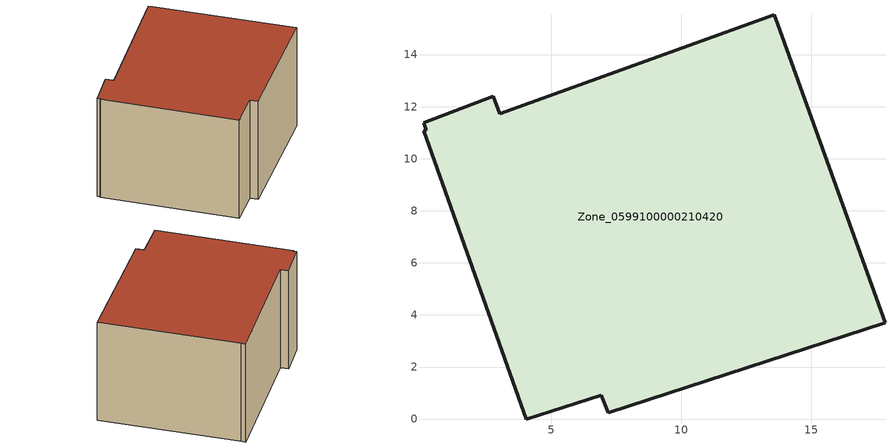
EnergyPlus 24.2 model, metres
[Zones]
Zone_0599100000210420
 floor ground (C_G): 13.57,15.52 13.71,15.16 17.82,3.7 7.2,0.25 6.93,0.92 4.04,0 0.1,11.07 0.21,11.1 0.1,11.39 2.78,12.4 3.02,11.72 z0
 wall outside (C_F): 6.93,0.92 7.2,0.25 17.82,3.7 13.71,15.16 13.57,15.52 3.02,11.72 2.78,12.4 0.1,11.39 0.21,11.1 0.1,11.07 4.04,0 6.93,0.92 z0:9.67
 roof outside (C_R): 0.21,11.1 0.1,11.07 4.04,0 6.93,0.92 7.2,0.25 17.82,3.7 13.71,15.16 13.57,15.52 3.02,11.72 2.78,12.4 0.1,11.39 z9.67
[BUILDING]
Pand.0599100000210420: North Axis=0; Terrain=City; Loads Convergence Tolerance Value=0.04; Temperature Convergence Tolerance Value=0.4; Solar Distribution=FullExterior; Maximum Number of Warmup Days=25; Minimum Number of Warmup Days=1
[Site:Location]
Rotterdam.The.Hague.AP_ZH_NLD Design_Conditions: Latitude=51.96; Longitude=4.45; Time Zone=1; Elevation=-4.5
[SITE:GROUNDTEMPERATURE:BUILDINGSURFACE]
18, 18, 18, 18, 18, 18, 18, 18, 18, 18, 18, 18
[MATERIAL] Thermal Absorptance=0.9; Solar Absorptance=0.7; Visible Absorptance=0.7
Name | Roughness | Thickness | Conductivity | Density | Specific Heat
G.TI.1946 | MediumSmooth | 0.15 | 1 | 540 | 1210
F.TI.1946 | Rough | 0.3 | 0.857143 | 1920 | 840
R.TI.1946 | MediumRough | 0.2 | 0.1 | 1500 | 1000
[CONSTRUCTION]
C_G: G.TI.1946
C_F: F.TI.1946
C_R: R.TI.1946
[ZONE]
Zone_0599100000210420: Type=1; Multiplier=1; Ceiling Height=Autocalculate; Volume=Autocalculate; Floor Area=autocalculate; Part of Total Floor Area=Yes
[ZONEINFILTRATION:DESIGNFLOWRATE]
Infil_Zone_0599100000210420: Zone or ZoneList or Space or SpaceList=Zone_0599100000210420; Schedule=AlwaysOn; Design Flow Rate Calculation Method=Flow/Area; Flow Rate per Floor Area=0.003; Constant Term Coefficient=1; Temperature Term Coefficient=0; Velocity Term Coefficient=0; Velocity Squared Term Coefficient=0
[HVACTEMPLATE:ZONE:IDEALLOADSAIRSYSTEM]
Zone_0599100000210420: Maximum Heating Supply Air Temperature=50; Minimum Cooling Supply Air Temperature=13; Maximum Heating Supply Air Humidity Ratio=0.0156; Minimum Cooling Supply Air Humidity Ratio=0.0077; Heating Limit=NoLimit; Cooling Limit=NoLimit; Dehumidification Control Type=ConstantSensibleHeatRatio; Cooling Sensible Heat Ratio=0.7; Dehumidification Setpoint=60; Humidification Control Type=None; Humidification Setpoint=30; Outdoor Air Method=None; Outdoor Air Flow Rate per Person=0.00944; Outdoor Air Flow Rate per Zone Floor Area=0; Outdoor Air Flow Rate per Zone=0; Demand Controlled Ventilation Type=None; Outdoor Air Economizer Type=NoEconomizer; Heat Recovery Type=None; Sensible Heat Recovery Effectiveness=0.7; Latent Heat Recovery Effectiveness=0.65
[ZONECONTROL:THERMOSTAT]
ThermostatControl_Zone_0599100000210420: Zone or ZoneList=Zone_0599100000210420; Control Type Schedule=DualSetpointControlType; Control 1=Thermostat_Zone_0599100000210420; Temperature Difference Between Cutout And Setpoint=0
[THERMOSTATSETPOINT:DUALSETPOINT]
Thermostat_Zone_0599100000210420: Heating Setpoint Temperature Schedule=HeatingSetpoint_Zone_0599100000210420; Cooling Setpoint Temperature Schedule=CoolingSetpoint_Zone_0599100000210420
[SCHEDULE:COMPACT]
HeatingSetpoint_Zone_0599100000210420: Through: 12/31, For: AllDays, Until: 24:00, 21
CoolingSetpoint_Zone_0599100000210420: Through: 12/31, For: AllDays, Until: 24:00, 24
DualSetpointControlType: Through: 12/31, For: AllDays, Until: 24:00, 4
AlwaysOn: Through: 12/31, For: AllDays, Until: 24:00, 1
